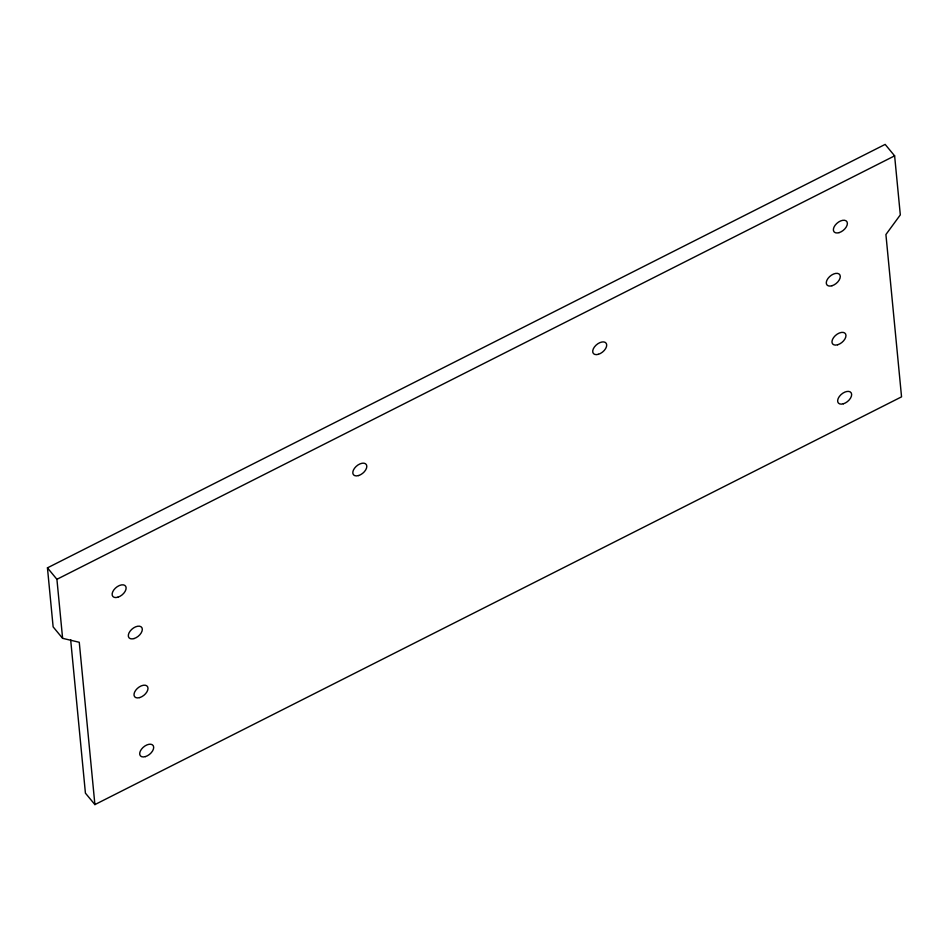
<?xml version="1.0" encoding="UTF-8"?>
<svg xmlns="http://www.w3.org/2000/svg" width="949" height="949" viewBox="0 0 949 949"><rect width="100%" height="100%" fill="white"/><g stroke="black" fill="none" stroke-linecap="round" stroke-linejoin="round"><path stroke-width="1.42" d="M94.9 804.598L79.265 642.283L62.61 638.333L53.132 626.874L47.45 567.858L885.156 144.402L894.622 155.85L900.316 214.877L885.915 234.533L901.55 396.848L94.9 804.598L85.422 793.15L70.653 639.685M62.61 638.333L56.916 579.305L894.622 155.85M47.45 567.858L56.916 579.305M358.485 475.579A8.197 4.745 -39.6 0 0 366.421 464.737A8.197 4.745 -39.6 0 0 354.499 468.272A8.197 4.745 -39.6 0 0 358.485 475.579M117.818 597.229A8.197 4.745 -39.6 0 0 125.743 586.399A8.197 4.745 -39.6 0 0 113.821 589.934A8.197 4.745 -39.6 0 0 117.818 597.229M598.392 354.309A8.197 4.745 -39.6 0 0 606.316 343.479A8.197 4.745 -39.6 0 0 594.406 347.002A8.197 4.745 -39.6 0 0 598.392 354.309M839.058 232.647A8.197 4.745 -39.6 0 0 846.994 221.817A8.197 4.745 -39.6 0 0 835.073 225.34A8.197 4.745 -39.6 0 0 839.058 232.647M831.965 285.756A8.197 4.745 -39.6 0 0 839.901 274.925A8.197 4.745 -39.6 0 0 827.979 278.448A8.197 4.745 -39.6 0 0 831.965 285.756M837.647 344.772A8.197 4.745 -39.6 0 0 845.583 333.941A8.197 4.745 -39.6 0 0 833.661 337.476A8.197 4.745 -39.6 0 0 837.647 344.772M843.329 403.799A8.197 4.745 -39.6 0 0 851.265 392.969A8.197 4.745 -39.6 0 0 839.343 396.492A8.197 4.745 -39.6 0 0 843.329 403.799M134.011 638.57A8.197 4.745 -39.6 0 0 141.935 627.74A8.197 4.745 -39.6 0 0 130.013 631.263A8.197 4.745 -39.6 0 0 134.011 638.57M139.693 697.586A8.197 4.745 -39.6 0 0 147.617 686.756A8.197 4.745 -39.6 0 0 135.695 690.291A8.197 4.745 -39.6 0 0 139.693 697.586M145.375 756.614A8.197 4.745 -39.6 0 0 153.299 745.784A8.197 4.745 -39.6 0 0 141.389 749.307A8.197 4.745 -39.6 0 0 145.375 756.614"/></g></svg>
